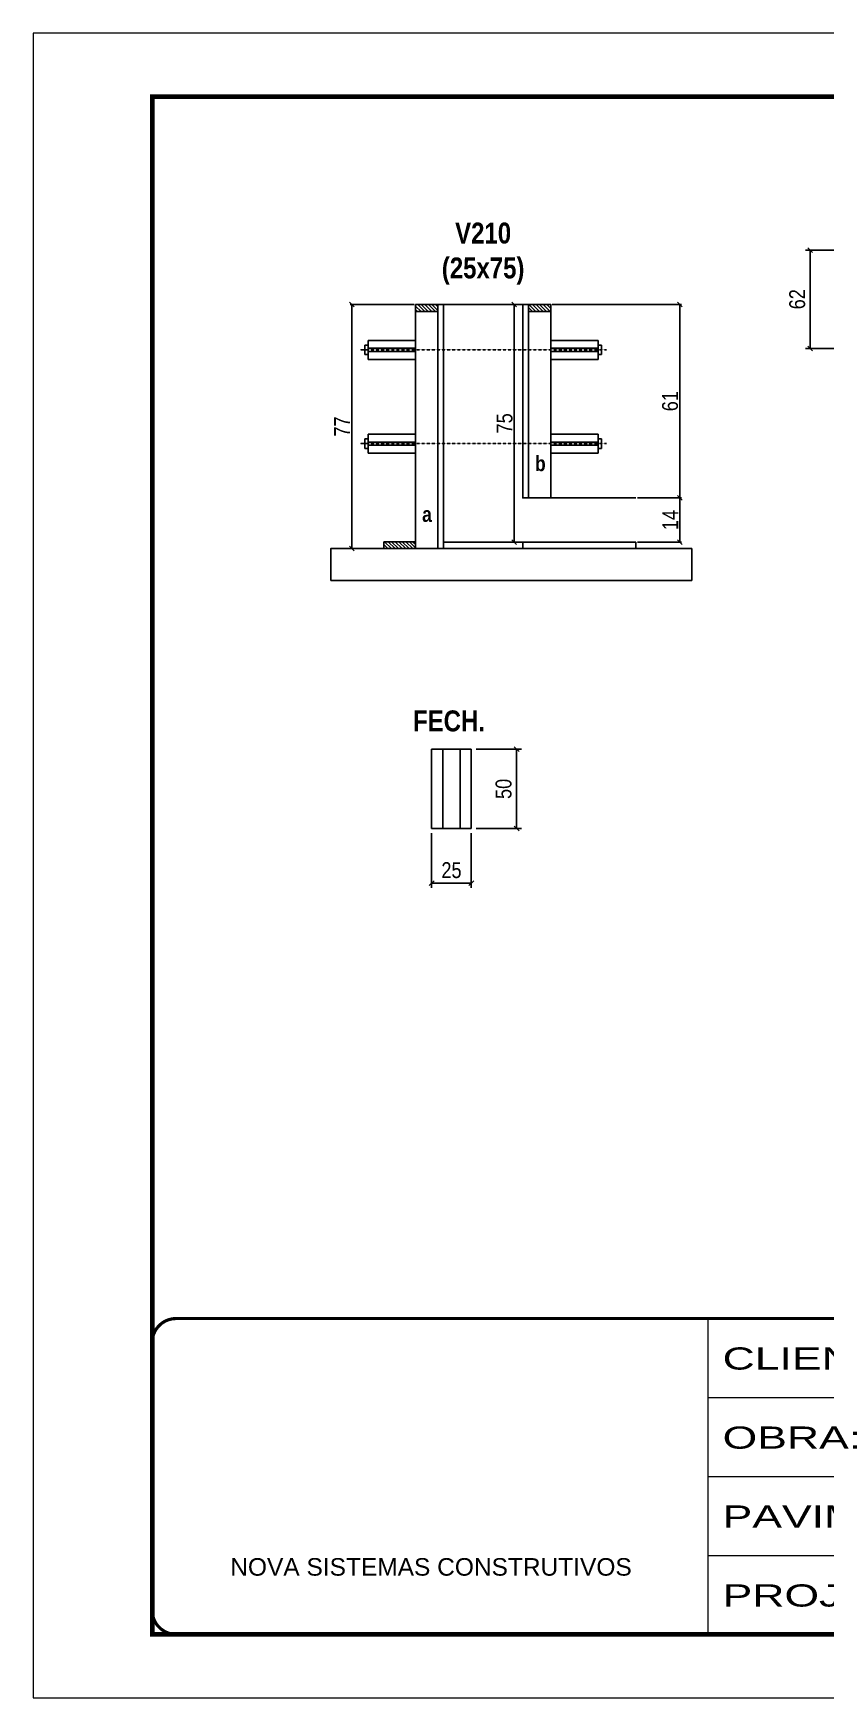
# Model space of a CAD drawing. Extents: x 2603 to 22413, y 1253 to 30260.
# Drawn here: x 2603 to 3103, y 24225 to 25275 of the extents above; entities that cross this region are included whole.
import ezdxf

# ---------------------------------------------------------------- set-up
doc = ezdxf.new("R2010")
doc.units = 0
for name, pattern in [('CONTINUO', [0]), ('DASHED', [0.75, 0.5, -0.25]), ('HIDDEN', [0.375, 0.25, -0.125])]:
    doc.linetypes.add(name, pattern=pattern)
for name, color, linetype in [('barrote', 251, 'Continuous'), ('COTA', 241, 'Continuous'), ('detalhes', 4, 'Continuous'), ('NOMENCLATURA', 7, 'Continuous'), ('Painéis', 200, 'Continuous'), ('SARR_2.2x10', 60, 'Continuous'), ('SARR_2.2x7', 40, 'Continuous'), ('SARR_3.5x7', 81, 'Continuous'), ('TENSOR', 3, 'Continuous')]:
    doc.layers.add(name, color=color, linetype=linetype)
for name, color, linetype, lineweight in [('CONCRETO', 251, 'Continuous', 25), ('Folhas', 255, 'Continuous', 9), ('SARRAFO DE PRESSAO', 251, 'DASHED', 9)]:
    doc.layers.add(name, color=color, linetype=linetype, lineweight=lineweight)
doc.styles.add('ARIAL', font='arial.ttf')
doc.styles.add('COTA TECNICA', font='techl___.ttf', dxfattribs={"height": 10})
doc.styles.add('COTA TECNICA 2X', font='techl___.ttf', dxfattribs={"height": 10})
doc.styles.add('TECNICA', font='techb___.ttf', dxfattribs={"height": 10})
doc.styles.add('Tecnologia', font='')
doc.styles.get('Tecnologia').set_extended_font_data('Forgotten Futurist')
doc.dimstyles.new('PAINEL', dxfattribs={"dimtxt": 10, "dimasz": 3, "dimexe": 3, "dimexo": 3, "dimgap": 3, "dimtad": 1, "dimdec": 1, "dimzin": 12, "dimdsep": 46, "dimtxsty": 'COTA TECNICA', "dimblk1": 'OBLIQUE', "dimblk2": 'OBLIQUE', "dimsah": 1, "dimcen": 0.9, "dimclrd": 4, "dimclre": 4, "dimclrt": 240, "dimadec": 1, "dimazin": 3, "dimtfac": 1, "dimtdec": 1, "dimtmove": 0, "dimatfit": 3, "dimfxl": 1, "dimtolj": 1, "dimtzin": 12, "dimarcsym": 0})
doc.dimstyles.new('SECAO', dxfattribs={"dimscale": 0.333333, "dimtxt": 5, "dimasz": 9, "dimexe": 3, "dimexo": 3, "dimgap": 3, "dimtad": 1, "dimdec": 1, "dimlfac": 0.5, "dimzin": 12, "dimdsep": 46, "dimtxsty": 'COTA TECNICA 2X', "dimblk1": 'OBLIQUE', "dimblk2": 'OBLIQUE', "dimsah": 1, "dimcen": 0.9, "dimclrd": 4, "dimclre": 4, "dimclrt": 240, "dimadec": 1, "dimazin": 3, "dimtfac": 1, "dimtdec": 1, "dimtmove": 0, "dimatfit": 3, "dimfxl": 1, "dimtolj": 1, "dimtzin": 12, "dimarcsym": 0})

# ---------------------------------------------------------------- blocks, each defined once
blk = doc.blocks.new('9999999999')
at = {"color": 30, "linetype": 'CONTINUO'}
for p, q in [((98564.6, 34230.2), (98564.6, 34429.4)), ((98564.6, 34379.6), (99584, 34379.6)), ((98564.6, 34329.8), (99488, 34329.8)), ((98564.6, 34280), (99488, 34280))]:
    blk.add_line(p, q, dxfattribs=at)
at = {"color": 30, "linetype": 'CONTINUO', "const_width": 2}
blk.add_lwpolyline([(99584, 34230.2), (99584, 34414.4, 0.414214), (99569, 34429.4), (98229, 34429.4, 0.414214), (98214, 34414.4), (98214, 34245.2, 0.414214), (98229, 34230.2), (99584, 34230.2)], format="xyb", dxfattribs=at)
at = {"layer": 'Folhas'}
blk.add_lwpolyline([(98139, 34190.2), (99624, 34190.2), (99624, 35240.2), (98139, 35240.2)], close=True, dxfattribs=at)
at = {"layer": 'Folhas', "color": 30, "const_width": 3}
blk.add_lwpolyline([(98214, 34230.2), (99584, 34230.2), (99584, 35200.2), (98214, 35200.2)], close=True, dxfattribs=at)
at = {"color": 7, "linetype": 'Continuous', "ltscale": 5, "style": 'ARIAL'}
blk.add_text('NOVA SISTEMAS CONSTRUTIVOS', height=11.059, dxfattribs=at).set_placement((98263.2, 34267.2))
at = {"layer": 'Folhas', "color": 7, "style": 'Tecnologia', "width": 1.5}
for s, p in [('CLIENTE:', (98573.7, 34397.2)), ('OBRA:', (98573.7, 34347.3)), ('PAVIMENTO:', (98573.7, 34297.5)), ('PROJETO:', (98573.7, 34247.7))]:
    blk.add_text(s, height=14, dxfattribs=at).set_placement(p)
blk = doc.blocks.new('_Oblique')
at = {"color": 0, "linetype": 'ByBlock', "lineweight": -2}
blk.add_line((-0.5, -0.5), (0.5, 0.5), dxfattribs=at)
blk = doc.blocks.new('*D2811')
at = {"layer": 'COTA', "color": 4, "lineweight": -2, "transparency": 16777216}
for p, q in [((2843.1, 25103.8), (2802.8, 25103.8)), ((2803.8, 24949.8), (2803.8, 25103.8)), ((2823.1, 24949.8), (2802.8, 24949.8))]:
    blk.add_line(p, q, dxfattribs=at)
at = {"layer": 'Defpoints', "color": 0, "transparency": 16777216}
for p in [(2803.8, 25103.8), (2844.1, 25103.8), (2824.1, 24949.8)]:
    blk.add_point(p, dxfattribs=at)
at = {"layer": 'COTA', "color": 4, "lineweight": -2, "transparency": 16777216, "xscale": 3, "yscale": 3, "zscale": 3}
for p, rotation in [((2803.8, 25103.8), 90), ((2803.8, 24949.8), 270)]:
    blk.add_blockref('_Oblique', p, dxfattribs=dict(at, rotation=rotation))
at = {"layer": 'COTA', "color": 240, "transparency": 16777216, "insert": (2797.7, 25026.8), "char_height": 10, "attachment_point": 5, "rotation": 90, "style": 'COTA TECNICA 2X'}
blk.add_mtext('\\A1;77', dxfattribs=at)
blk = doc.blocks.new('*D2812')
at = {"layer": 'COTA', "color": 4, "lineweight": -2, "transparency": 16777216}
for p, q in [((2910.7, 25103.8), (2905.3, 25103.8)), ((2906.3, 25103.8), (2906.3, 24953.8)), ((2910.7, 24953.8), (2905.3, 24953.8))]:
    blk.add_line(p, q, dxfattribs=at)
at = {"layer": 'Defpoints', "color": 0, "transparency": 16777216}
for p in [(2911.7, 25103.8), (2906.3, 24953.8), (2911.7, 24953.8)]:
    blk.add_point(p, dxfattribs=at)
at = {"layer": 'COTA', "color": 4, "lineweight": -2, "transparency": 16777216, "xscale": 3, "yscale": 3, "zscale": 3}
for p, rotation in [((2906.3, 25103.8), 90), ((2906.3, 24953.8), 270)]:
    blk.add_blockref('_Oblique', p, dxfattribs=dict(at, rotation=rotation))
at = {"layer": 'COTA', "color": 240, "transparency": 16777216, "insert": (2900.2, 25028.8), "char_height": 10, "attachment_point": 5, "rotation": 90, "style": 'COTA TECNICA 2X'}
blk.add_mtext('\\A1;75', dxfattribs=at)
blk = doc.blocks.new('*D2813')
at = {"layer": 'COTA', "color": 4, "lineweight": -2, "transparency": 16777216}
for p, q in [((2984, 24981.8), (3011.7, 24981.8)), ((3010.7, 24953.8), (3010.7, 24981.8)), ((2984, 24953.8), (3011.7, 24953.8))]:
    blk.add_line(p, q, dxfattribs=at)
at = {"layer": 'Defpoints', "color": 0, "transparency": 16777216}
for p in [(2983, 24981.8), (3010.7, 24981.8), (2983, 24953.8)]:
    blk.add_point(p, dxfattribs=at)
at = {"layer": 'COTA', "color": 4, "lineweight": -2, "transparency": 16777216, "xscale": 3, "yscale": 3, "zscale": 3}
for p, rotation in [((3010.7, 24981.8), 90), ((3010.7, 24953.8), 270)]:
    blk.add_blockref('_Oblique', p, dxfattribs=dict(at, rotation=rotation))
at = {"layer": 'COTA', "color": 240, "transparency": 16777216, "insert": (3004.7, 24967.8), "char_height": 10, "attachment_point": 5, "rotation": 90, "style": 'COTA TECNICA 2X'}
blk.add_mtext('\\A1;14', dxfattribs=at)
blk = doc.blocks.new('*D2814')
at = {"layer": 'COTA', "color": 4, "lineweight": -2, "transparency": 16777216}
for p, q in [((2930.3, 25103.8), (3011.7, 25103.8)), ((3010.7, 24981.8), (3010.7, 25103.8)), ((2984, 24981.8), (3011.7, 24981.8))]:
    blk.add_line(p, q, dxfattribs=at)
at = {"layer": 'Defpoints', "color": 0, "transparency": 16777216}
for p in [(2929.3, 25103.8), (3010.7, 25103.8), (2983, 24981.8)]:
    blk.add_point(p, dxfattribs=at)
at = {"layer": 'COTA', "color": 4, "lineweight": -2, "transparency": 16777216, "xscale": 3, "yscale": 3, "zscale": 3}
for p, rotation in [((3010.7, 25103.8), 90), ((3010.7, 24981.8), 270)]:
    blk.add_blockref('_Oblique', p, dxfattribs=dict(at, rotation=rotation))
at = {"layer": 'COTA', "color": 240, "transparency": 16777216, "insert": (3004.6, 25042.8), "char_height": 10, "attachment_point": 5, "rotation": 90, "style": 'COTA TECNICA 2X'}
blk.add_mtext('\\A1;61', dxfattribs=at)
blk = doc.blocks.new('*D2818')
at = {"layer": 'COTA', "color": 4, "linetype": 'ByBlock', "lineweight": -2, "transparency": 16777216}
for p, q in [((3134.9, 25138.1), (3089.9, 25138.1)), ((3092.9, 25076.1), (3092.9, 25138.1)), ((3134.9, 25076.1), (3089.9, 25076.1))]:
    blk.add_line(p, q, dxfattribs=at)
at = {"layer": 'Defpoints', "color": 0, "linetype": 'ByBlock', "transparency": 16777216}
for p in [(3092.9, 25138.1), (3137.9, 25138.1), (3137.9, 25076.1)]:
    blk.add_point(p, dxfattribs=at)
at = {"layer": 'COTA', "color": 4, "linetype": 'ByBlock', "lineweight": -2, "transparency": 16777216, "xscale": 3, "yscale": 3, "zscale": 3}
for p, rotation in [((3092.9, 25138.1), 90), ((3092.9, 25076.1), 270)]:
    blk.add_blockref('_Oblique', p, dxfattribs=dict(at, rotation=rotation))
at = {"layer": 'COTA', "color": 240, "linetype": 'ByBlock', "transparency": 16777216, "insert": (3084.8, 25107.1), "char_height": 10, "attachment_point": 5, "rotation": 90, "style": 'COTA TECNICA'}
blk.add_mtext('\\A1;62', dxfattribs=at)
blk = doc.blocks.new('*D1621')
at = {"layer": 'COTA', "color": 4, "linetype": 'ByBlock', "lineweight": -2, "transparency": 16777216}
for p, q in [((2882.2, 24823.2), (2910.8, 24823.2)), ((2907.8, 24823.2), (2907.8, 24773.2)), ((2882.2, 24773.2), (2910.8, 24773.2))]:
    blk.add_line(p, q, dxfattribs=at)
at = {"layer": 'Defpoints', "color": 0, "linetype": 'ByBlock', "transparency": 16777216}
for p in [(2879.2, 24823.2), (2879.2, 24773.2), (2907.8, 24773.2)]:
    blk.add_point(p, dxfattribs=at)
at = {"layer": 'COTA', "color": 4, "linetype": 'ByBlock', "lineweight": -2, "transparency": 16777216, "xscale": 3, "yscale": 3, "zscale": 3}
for p, rotation in [((2907.8, 24823.2), 90), ((2907.8, 24773.2), 270)]:
    blk.add_blockref('_Oblique', p, dxfattribs=dict(at, rotation=rotation))
at = {"layer": 'COTA', "color": 240, "linetype": 'ByBlock', "transparency": 16777216, "insert": (2899.6, 24798.2), "char_height": 10, "attachment_point": 5, "rotation": 90, "style": 'COTA TECNICA'}
blk.add_mtext('\\A1;50', dxfattribs=at)
blk = doc.blocks.new('*D1622')
at = {"layer": 'COTA', "color": 4, "linetype": 'ByBlock', "lineweight": -2, "transparency": 16777216}
for p, q in [((2854.2, 24770.2), (2854.2, 24735.8)), ((2879.2, 24770.2), (2879.2, 24735.8)), ((2879.2, 24738.8), (2854.2, 24738.8))]:
    blk.add_line(p, q, dxfattribs=at)
at = {"layer": 'Defpoints', "color": 0, "linetype": 'ByBlock', "transparency": 16777216}
for p in [(2854.2, 24773.2), (2879.2, 24773.2), (2854.2, 24738.8)]:
    blk.add_point(p, dxfattribs=at)
at = {"layer": 'COTA', "color": 4, "linetype": 'ByBlock', "lineweight": -2, "transparency": 16777216, "xscale": 3, "yscale": 3, "zscale": 3, "rotation": 180}
blk.add_blockref('_Oblique', (2854.2, 24738.8), dxfattribs=at)
at = {"layer": 'COTA', "color": 4, "linetype": 'ByBlock', "lineweight": -2, "transparency": 16777216, "xscale": 3, "yscale": 3, "zscale": 3}
blk.add_blockref('_Oblique', (2879.2, 24738.8), dxfattribs=at)
at = {"layer": 'COTA', "color": 240, "linetype": 'ByBlock', "transparency": 16777216, "insert": (2866.7, 24746.9), "char_height": 10, "attachment_point": 5, "style": 'COTA TECNICA'}
blk.add_mtext('\\A1;25', dxfattribs=at)

msp = doc.modelspace()

# ---------------------------------------------------------------- hatches: boundary and pattern name
at = {"layer": 'SARR_2.2x10'}
h = msp.add_hatch(dxfattribs=at)
h.set_pattern_fill('ANSI31', color=256, scale=0.5, angle=90)
h.set_pattern_definition([(135, (36017.6061, -98562.416), (-1.122532015, -1.122532015), [])])
h.paths.add_polyline_path([(2824.07, 24954.15), (2824.07, 24949.75), (2844.07, 24949.75), (2844.07, 24954.15)])
at = {"layer": 'SARR_2.2x7'}
h = msp.add_hatch(dxfattribs=at)
h.set_pattern_fill('ANSI31', color=256, scale=0.5, angle=90)
h.set_pattern_definition([(135, (36011.6061, -98412.816), (-1.122532015, -1.122532015), [])])
h.paths.add_polyline_path([(2858.07, 25103.75), (2858.07, 25099.35), (2844.07, 25099.35), (2844.07, 25103.75)])
h = msp.add_hatch(dxfattribs=at)
h.set_pattern_fill('ANSI31', color=256, scale=0.5, angle=90)
h.set_pattern_definition([(135, (36043.6061, -98412.816), (-1.122532015, -1.122532015), [])])
h.paths.add_polyline_path([(2915.27, 25103.75), (2915.27, 25099.35), (2929.27, 25099.35), (2929.27, 25103.75)])

# ---------------------------------------------------------------- linework, layer by layer
at = {"ltscale": 3}
for p, q in [((2812.07, 25072.15), (2812.07, 25078.15)), ((2814.07, 25078.15), (2812.07, 25078.15)), ((2814.07, 25069.15), (2814.07, 25081.15)), ((2814.07, 25081.15), (2844.07, 25081.15)), ((2844.07, 25076.15), (2814.07, 25076.15)), ((2844.07, 25074.15), (2814.07, 25074.15)), ((2959.27, 25081.15), (2929.27, 25081.15)), ((2929.27, 25076.15), (2959.27, 25076.15)), ((2929.27, 25074.15), (2959.27, 25074.15)), ((2959.27, 25069.15), (2959.27, 25081.15)), ((2959.27, 25078.15), (2961.27, 25078.15)), ((2961.27, 25072.15), (2961.27, 25078.15)), ((2814.07, 25072.15), (2812.07, 25072.15)), ((2814.07, 25069.15), (2844.07, 25069.15)), ((2959.27, 25069.15), (2929.27, 25069.15)), ((2961.27, 25072.15), (2959.27, 25072.15)), ((2814.07, 25022.02), (2814.07, 25010.02)), ((2814.07, 25022.02), (2844.07, 25022.02)), ((2959.27, 25022.02), (2929.27, 25022.02)), ((2959.27, 25022.02), (2959.27, 25010.02)), ((2812.07, 25019.02), (2812.07, 25013.02)), ((2814.07, 25019.02), (2812.07, 25019.02)), ((2814.07, 25013.02), (2812.07, 25013.02)), ((2844.07, 25017.02), (2814.07, 25017.02)), ((2844.07, 25015.02), (2814.07, 25015.02)), ((2929.27, 25017.02), (2959.27, 25017.02)), ((2929.27, 25015.02), (2959.27, 25015.02)), ((2961.27, 25019.02), (2959.27, 25019.02)), ((2959.27, 25013.02), (2961.27, 25013.02)), ((2961.27, 25019.02), (2961.27, 25013.02)), ((2814.07, 25010.02), (2844.07, 25010.02)), ((2959.27, 25010.02), (2929.27, 25010.02))]:
    msp.add_line(p, q, dxfattribs=at)
at = {"layer": 'barrote'}
msp.add_lwpolyline([(2790.61, 24929.75), (3018.25, 24929.75), (3018.25, 24949.75), (2790.61, 24949.75)], close=True, dxfattribs=at)
at = {"layer": 'CONCRETO', "linetype": 'Continuous'}
for p, q in [((2861.67, 24953.75), (2861.67, 25103.75)), ((2861.67, 25103.75), (2911.67, 25103.75)), ((2911.67, 25103.75), (2911.67, 24981.75)), ((2982.99, 24981.75), (2911.67, 24981.75)), ((2982.99, 24953.75), (2861.67, 24953.75))]:
    msp.add_line(p, q, dxfattribs=at)
at = {"layer": 'Painéis', "linetype": 'Continuous'}
for p, q in [((2911.67, 24949.75), (2911.67, 24953.75)), ((2854.15, 24773.2), (2854.15, 24823.2)), ((2854.15, 24823.2), (2879.15, 24823.2)), ((2879.15, 24823.2), (2879.15, 24773.2)), ((2879.15, 24773.2), (2854.15, 24773.2))]:
    msp.add_line(p, q, dxfattribs=at)
for points in [[(2858.07, 24949.75), (2858.07, 25103.75), (2861.67, 25103.75), (2861.67, 24949.75)], [(2915.27, 24981.75), (2915.27, 25103.75), (2911.67, 25103.75), (2911.67, 24981.75)], [(2982.99, 24953.75), (2861.67, 24953.75), (2861.67, 24949.75), (2982.99, 24949.75)]]:
    msp.add_lwpolyline(points, close=True, dxfattribs=at)
at = {"layer": 'SARR_2.2x10'}
msp.add_lwpolyline([(2824.07, 24954.15), (2844.07, 24954.15), (2844.07, 24949.75), (2824.07, 24949.75)], close=True, dxfattribs=at)
at = {"layer": 'SARR_2.2x7', "linetype": 'Continuous'}
for p, q in [((2861.15, 24773.2), (2861.15, 24823.2)), ((2872.15, 24823.2), (2872.15, 24773.2))]:
    msp.add_line(p, q, dxfattribs=at)
at = {"layer": 'SARR_2.2x7', "elevation": 0}
for points in [[(2844.07, 25103.75), (2858.07, 25103.75), (2858.07, 25099.35), (2844.07, 25099.35)], [(2929.27, 25103.75), (2915.27, 25103.75), (2915.27, 25099.35), (2929.27, 25099.35)]]:
    msp.add_lwpolyline(points, close=True, dxfattribs=at)
at = {"layer": 'SARR_3.5x7'}
for points in [[(2858.07, 25099.35), (2844.07, 25099.35), (2844.07, 24949.75), (2858.07, 24949.75)], [(2915.27, 25099.35), (2929.27, 25099.35), (2929.27, 24981.75), (2915.27, 24981.75)]]:
    msp.add_lwpolyline(points, close=True, dxfattribs=at)
at = {"layer": 'TENSOR', "linetype": 'HIDDEN', "ltscale": 0.5}
for p, q in [((2809.07, 25075.15), (2964.57, 25075.15)), ((2809.07, 25016.02), (2964.57, 25016.02))]:
    msp.add_line(p, q, dxfattribs=at)

# ---------------------------------------------------------------- block references
at = {"layer": 'SARRAFO DE PRESSAO', "color": 6, "linetype": 'ByBlock'}
msp.add_blockref('9999999999', (-95536.01, -9965.33), dxfattribs=at)

# ---------------------------------------------------------------- texts
at = {"layer": 'detalhes', "style": 'TECNICA'}
for s, p in [('b', (2919.39, 24998.65)), ('a', (2848.19, 24966.65))]:
    msp.add_text(s, height=9.6, dxfattribs=at).set_placement(p)
at = {"layer": 'NOMENCLATURA', "style": 'TECNICA'}
msp.add_text('FECH.', height=13.2, dxfattribs=at).set_placement((2842.45, 24834.49))
at = {"layer": 'NOMENCLATURA', "insert": (2886.67, 25155.45), "char_height": 13.2, "attachment_point": 2, "style": 'TECNICA'}
msp.add_mtext_dynamic_manual_height_columns('V210\\P(25x75)', width=300.2766, gutter_width=1, heights=[0], dxfattribs=at)

# ---------------------------------------------------------------- dimensions: what is measured, and where the dimension line sits
at = {"layer": 'COTA', "linetype": 'ByBlock'}
for base, p1, p2, picture, middle in [((3092.87, 25138.09), (3137.93, 25076.09), (3137.93, 25138.09), '*D2818', (3084.76, 25107.09)), ((2907.75, 24773.2), (2879.15, 24823.2), (2879.15, 24773.2), '*D1621', (2899.64, 24798.2))]:
    dim = msp.add_linear_dim(base=base, p1=p1, p2=p2, angle=90, dimstyle='PAINEL', dxfattribs=at)
    dim.commit()
    dim.dimension.update_dxf_attribs({"geometry": picture, "text_midpoint": middle})
at = {"layer": 'COTA'}
for base, p1, p2, picture, middle in [((2803.78, 25103.75), (2824.07, 24949.75), (2844.07, 25103.75), '*D2811', (2797.7, 25026.75)), ((2906.29, 24953.75), (2911.67, 25103.75), (2911.67, 24953.75), '*D2812', (2900.18, 25028.75)), ((3010.74, 25103.75), (2982.99, 24981.75), (2929.27, 25103.75), '*D2814', (3004.64, 25042.75)), ((3010.74, 24981.75), (2982.99, 24953.75), (2982.99, 24981.75), '*D2813', (3004.66, 24967.75))]:
    dim = msp.add_linear_dim(base=base, p1=p1, p2=p2, angle=90, dimstyle='SECAO', dxfattribs=at)
    dim.commit()
    dim.dimension.update_dxf_attribs({"geometry": picture, "text_midpoint": middle})
at = {"layer": 'COTA', "linetype": 'ByBlock'}
dim = msp.add_linear_dim(base=(2854.15, 24738.75), p1=(2879.15, 24773.2), p2=(2854.15, 24773.2), dimstyle='PAINEL', dxfattribs=at)
dim.commit()
dim.dimension.update_dxf_attribs({"geometry": '*D1622', "text_midpoint": (2866.65, 24746.86)})

doc.saveas('drawing.dxf')
